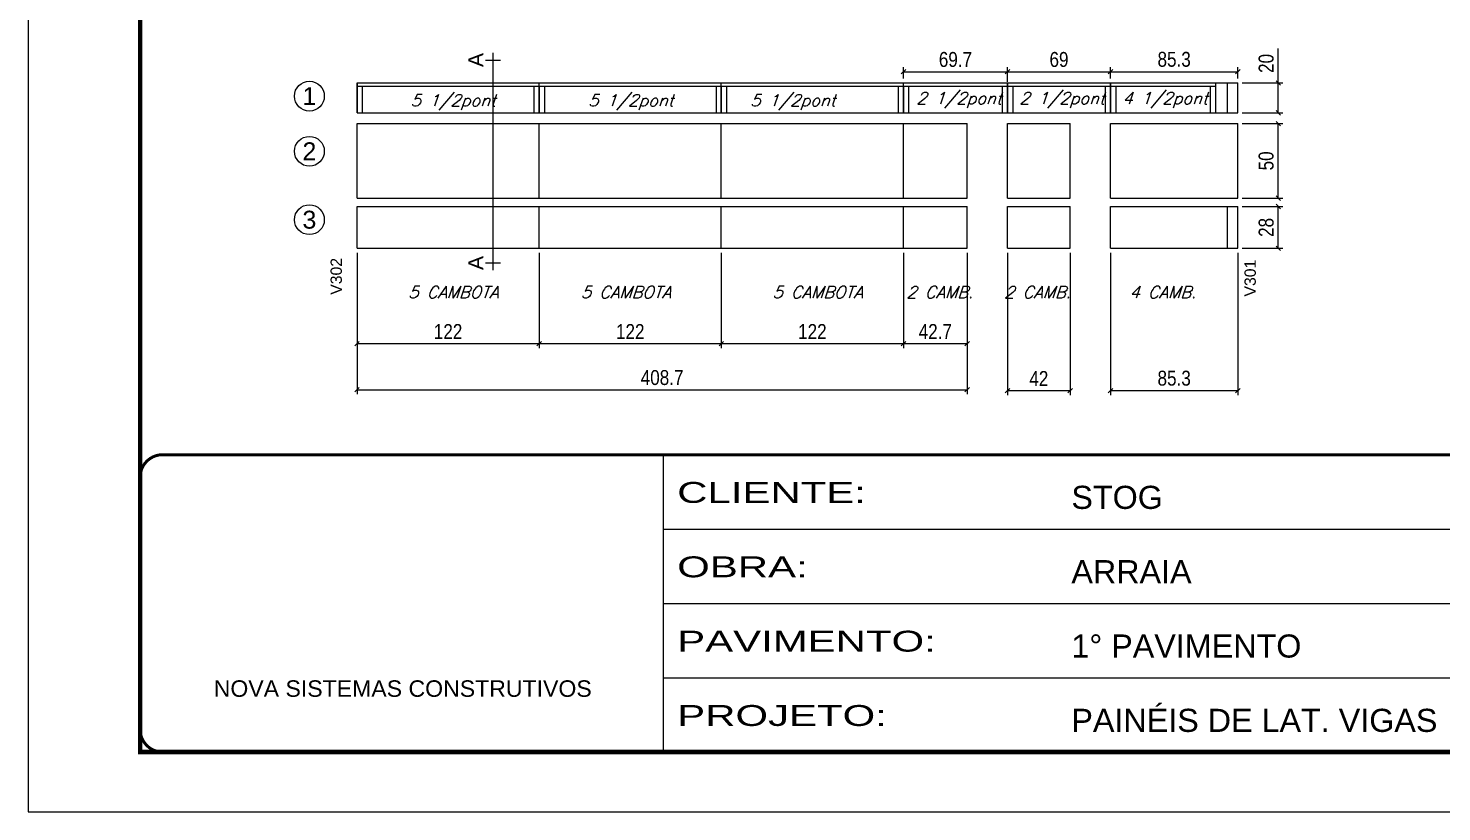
# Model space of a CAD drawing. Extents: x -3394 to 16474, y -5031 to 14397.
# Drawn here: x 9027 to 9974, y 1861 to 2386 of the extents above; entities that cross this region are included whole.
import ezdxf
from ezdxf.enums import TextEntityAlignment as Align

# ---------------------------------------------------------------- set-up
doc = ezdxf.new("R2010")
doc.units = 0
doc.linetypes.add('CONTINUO', pattern=[0])
doc.linetypes.add('DASHED', pattern=[0.75, 0.5, -0.25])
doc.layers.get('0').update_dxf_attribs({"linetype": 'CONTINUOUS'})
doc.layers.get('Defpoints').update_dxf_attribs({"linetype": 'CONTINUOUS'})
for name, color, linetype in [('COTA', 241, 'CONTINUOUS'), ('detalhes', 4, 'CONTINUOUS'), ('NOMENCLATURA', 7, 'CONTINUOUS'), ('Painéis', 200, 'CONTINUOUS'), ('SARR_2.2x7', 40, 'CONTINUOUS'), ('SARR_3.5x7', 81, 'CONTINUOUS'), ('texto', 7, 'CONTINUOUS')]:
    doc.layers.add(name, color=color, linetype=linetype)
doc.layers.add('Folhas', color=255, linetype='CONTINUOUS', lineweight=9)
doc.layers.add('SARRAFO DE PRESSAO', color=251, linetype='DASHED', lineweight=9)
doc.styles.add('ARIAL', font='arial.ttf')
doc.styles.add('COTA TECNICA', font='techl___.ttf', dxfattribs={"height": 10})
doc.styles.add('ROMANS', font='romans.shx')
doc.styles.add('Tecnologia', font='')
doc.styles.get('Tecnologia').set_extended_font_data('Forgotten Futurist')
doc.dimstyles.new('PAINEL', dxfattribs={"dimtxt": 10, "dimasz": 3, "dimexe": 3, "dimexo": 3, "dimgap": 3, "dimtad": 1, "dimdec": 1, "dimzin": 12, "dimdsep": 46, "dimtxsty": 'COTA TECNICA', "dimblk1": 'OBLIQUE', "dimblk2": 'OBLIQUE', "dimsah": 1, "dimcen": 0.9, "dimclrd": 4, "dimclre": 4, "dimclrt": 240, "dimadec": 1, "dimazin": 3, "dimtfac": 1, "dimtdec": 1, "dimtmove": 0, "dimatfit": 3, "dimfxl": 1, "dimtolj": 1, "dimtzin": 12, "dimarcsym": 0})

# ---------------------------------------------------------------- blocks, each defined once
blk = doc.blocks.new('9999999999')
at = {"color": 30, "linetype": 'CONTINUO'}
for p, q in [((98564.56, 34230.21), (98564.56, 34429.45)), ((98564.56, 34379.64), (99583.98, 34379.64)), ((98564.56, 34329.83), (99487.98, 34329.83)), ((98564.56, 34280.02), (99487.98, 34280.02))]:
    blk.add_line(p, q, dxfattribs=at)
at = {"color": 30, "linetype": 'CONTINUO', "const_width": 2}
blk.add_lwpolyline([(99583.98, 34230.21), (99583.98, 34414.45, 0.414214), (99568.98, 34429.45), (98228.98, 34429.45, 0.414214), (98213.98, 34414.45), (98213.98, 34245.21, 0.414214), (98228.98, 34230.21), (99583.98, 34230.21)], format="xyb", dxfattribs=at)
at = {"layer": 'Folhas'}
blk.add_lwpolyline([(98138.98, 34190.21), (99623.98, 34190.21), (99623.98, 35240.21), (98138.98, 35240.21)], close=True, dxfattribs=at)
at = {"layer": 'Folhas', "color": 30, "const_width": 3}
blk.add_lwpolyline([(98213.98, 34230.21), (99583.98, 34230.21), (99583.98, 35200.21), (98213.98, 35200.21)], close=True, dxfattribs=at)
at = {"color": 7, "linetype": 'Continuous', "ltscale": 5, "style": 'ARIAL'}
for s, height, p in [('STOG', 15.483, (98837.68, 34393.13)), ('ARRAIA', 15.483, (98837.68, 34343.32)), ('1° PAVIMENTO', 15.4829, (98837.68, 34293.51)), ('NOVA SISTEMAS CONSTRUTIVOS', 11.0592, (98263.19, 34267.21)), ('PAINÉIS DE LAT. VIGAS', 15.4829, (98837.68, 34243.7))]:
    blk.add_text(s, height=height, dxfattribs=at).set_placement(p)
at = {"layer": 'Folhas', "color": 7, "style": 'Tecnologia', "width": 1.5}
for s, p in [('CLIENTE:', (98573.65, 34397.17)), ('OBRA:', (98573.65, 34347.31)), ('PAVIMENTO:', (98573.65, 34297.5)), ('PROJETO:', (98573.65, 34247.69))]:
    blk.add_text(s, height=14, dxfattribs=at).set_placement(p)
blk = doc.blocks.new('_Oblique')
at = {"color": 0, "linetype": 'ByBlock', "lineweight": -2}
blk.add_line((-0.5, -0.5), (0.5, 0.5), dxfattribs=at)
blk = doc.blocks.new('*D1375')
at = {"layer": 'COTA', "color": 4, "linetype": 'ByBlock', "lineweight": -2, "transparency": 16777216}
for p, q in [((9247.41, 2235.35), (9247.41, 2171.51)), ((9369.41, 2235.35), (9369.41, 2171.51)), ((9247.41, 2174.51), (9369.41, 2174.51))]:
    blk.add_line(p, q, dxfattribs=at)
at = {"layer": 'Defpoints', "color": 0, "linetype": 'ByBlock', "transparency": 16777216}
for p in [(9247.41, 2238.35), (9369.41, 2238.35), (9369.41, 2174.51)]:
    blk.add_point(p, dxfattribs=at)
at = {"layer": 'COTA', "color": 4, "linetype": 'ByBlock', "lineweight": -2, "transparency": 16777216, "xscale": 3, "yscale": 3, "zscale": 3, "rotation": 180}
blk.add_blockref('_Oblique', (9247.41, 2174.51), dxfattribs=at)
at = {"layer": 'COTA', "color": 4, "linetype": 'ByBlock', "lineweight": -2, "transparency": 16777216, "xscale": 3, "yscale": 3, "zscale": 3}
blk.add_blockref('_Oblique', (9369.41, 2174.51), dxfattribs=at)
at = {"layer": 'COTA', "color": 240, "linetype": 'ByBlock', "transparency": 16777216, "insert": (9308.41, 2182.57), "char_height": 10, "attachment_point": 5, "style": 'COTA TECNICA'}
blk.add_mtext('\\A1;122', dxfattribs=at)
blk = doc.blocks.new('*D1376')
at = {"layer": 'COTA', "color": 4, "linetype": 'ByBlock', "lineweight": -2, "transparency": 16777216}
for p, q in [((9491.41, 2235.35), (9491.41, 2171.51)), ((9613.41, 2235.35), (9613.41, 2171.51)), ((9491.41, 2174.51), (9613.41, 2174.51))]:
    blk.add_line(p, q, dxfattribs=at)
at = {"layer": 'Defpoints', "color": 0, "linetype": 'ByBlock', "transparency": 16777216}
for p in [(9491.41, 2238.35), (9613.41, 2238.35), (9613.41, 2174.51)]:
    blk.add_point(p, dxfattribs=at)
at = {"layer": 'COTA', "color": 4, "linetype": 'ByBlock', "lineweight": -2, "transparency": 16777216, "xscale": 3, "yscale": 3, "zscale": 3, "rotation": 180}
blk.add_blockref('_Oblique', (9491.41, 2174.51), dxfattribs=at)
at = {"layer": 'COTA', "color": 4, "linetype": 'ByBlock', "lineweight": -2, "transparency": 16777216, "xscale": 3, "yscale": 3, "zscale": 3}
blk.add_blockref('_Oblique', (9613.41, 2174.51), dxfattribs=at)
at = {"layer": 'COTA', "color": 240, "linetype": 'ByBlock', "transparency": 16777216, "insert": (9552.41, 2182.57), "char_height": 10, "attachment_point": 5, "style": 'COTA TECNICA'}
blk.add_mtext('\\A1;122', dxfattribs=at)
blk = doc.blocks.new('*D1377')
at = {"layer": 'COTA', "color": 4, "lineweight": -2, "transparency": 16777216}
for p, q in [((9369.41, 2235.35), (9369.41, 2171.51)), ((9491.41, 2235.35), (9491.41, 2171.51)), ((9369.41, 2174.51), (9491.41, 2174.51))]:
    blk.add_line(p, q, dxfattribs=at)
at = {"layer": 'Defpoints', "color": 0, "transparency": 16777216}
for p in [(9369.41, 2238.35), (9491.41, 2238.35), (9491.41, 2174.51)]:
    blk.add_point(p, dxfattribs=at)
at = {"layer": 'COTA', "color": 4, "lineweight": -2, "transparency": 16777216, "xscale": 3, "yscale": 3, "zscale": 3, "rotation": 180}
blk.add_blockref('_Oblique', (9369.41, 2174.51), dxfattribs=at)
at = {"layer": 'COTA', "color": 4, "lineweight": -2, "transparency": 16777216, "xscale": 3, "yscale": 3, "zscale": 3}
blk.add_blockref('_Oblique', (9491.41, 2174.51), dxfattribs=at)
at = {"layer": 'COTA', "color": 240, "transparency": 16777216, "insert": (9430.41, 2182.57), "char_height": 10, "attachment_point": 5, "style": 'COTA TECNICA'}
blk.add_mtext('\\A1;122', dxfattribs=at)
blk = doc.blocks.new('*D1378')
at = {"layer": 'COTA', "color": 4, "lineweight": -2, "transparency": 16777216}
for p, q in [((9613.41, 2235.35), (9613.41, 2171.51)), ((9656.11, 2235.35), (9656.11, 2171.51)), ((9613.41, 2174.51), (9656.11, 2174.51))]:
    blk.add_line(p, q, dxfattribs=at)
at = {"layer": 'Defpoints', "color": 0, "transparency": 16777216}
for p in [(9613.41, 2238.35), (9656.11, 2238.35), (9656.11, 2174.51)]:
    blk.add_point(p, dxfattribs=at)
at = {"layer": 'COTA', "color": 4, "lineweight": -2, "transparency": 16777216, "xscale": 3, "yscale": 3, "zscale": 3, "rotation": 180}
blk.add_blockref('_Oblique', (9613.41, 2174.51), dxfattribs=at)
at = {"layer": 'COTA', "color": 4, "lineweight": -2, "transparency": 16777216, "xscale": 3, "yscale": 3, "zscale": 3}
blk.add_blockref('_Oblique', (9656.11, 2174.51), dxfattribs=at)
at = {"layer": 'COTA', "color": 240, "transparency": 16777216, "insert": (9634.76, 2182.58), "char_height": 10, "attachment_point": 5, "style": 'COTA TECNICA'}
blk.add_mtext('\\A1;42.7', dxfattribs=at)
blk = doc.blocks.new('*D1428')
at = {"layer": 'COTA', "color": 4, "lineweight": -2, "transparency": 16777216}
for p, q in [((9247.41, 2235.35), (9247.41, 2140.57)), ((9656.11, 2235.35), (9656.11, 2140.57)), ((9247.41, 2143.57), (9656.11, 2143.57))]:
    blk.add_line(p, q, dxfattribs=at)
at = {"layer": 'Defpoints', "color": 0, "transparency": 16777216}
for p in [(9247.41, 2238.35), (9656.11, 2238.35), (9656.11, 2143.57)]:
    blk.add_point(p, dxfattribs=at)
at = {"layer": 'COTA', "color": 4, "lineweight": -2, "transparency": 16777216, "xscale": 3, "yscale": 3, "zscale": 3, "rotation": 180}
blk.add_blockref('_Oblique', (9247.41, 2143.57), dxfattribs=at)
at = {"layer": 'COTA', "color": 4, "lineweight": -2, "transparency": 16777216, "xscale": 3, "yscale": 3, "zscale": 3}
blk.add_blockref('_Oblique', (9656.11, 2143.57), dxfattribs=at)
at = {"layer": 'COTA', "color": 240, "transparency": 16777216, "insert": (9451.76, 2151.69), "char_height": 10, "attachment_point": 5, "style": 'COTA TECNICA'}
blk.add_mtext('\\A1;408.7', dxfattribs=at)
blk = doc.blocks.new('*D1379')
at = {"layer": 'COTA', "color": 4, "lineweight": -2, "transparency": 16777216}
for p, q in [((9683.11, 2235.35), (9683.11, 2140.02)), ((9725.11, 2235.35), (9725.11, 2140.02)), ((9683.11, 2143.02), (9725.11, 2143.02))]:
    blk.add_line(p, q, dxfattribs=at)
at = {"layer": 'Defpoints', "color": 0, "transparency": 16777216}
for p in [(9683.11, 2238.35), (9725.11, 2238.35), (9725.11, 2143.02)]:
    blk.add_point(p, dxfattribs=at)
at = {"layer": 'COTA', "color": 4, "lineweight": -2, "transparency": 16777216, "xscale": 3, "yscale": 3, "zscale": 3, "rotation": 180}
blk.add_blockref('_Oblique', (9683.11, 2143.02), dxfattribs=at)
at = {"layer": 'COTA', "color": 4, "lineweight": -2, "transparency": 16777216, "xscale": 3, "yscale": 3, "zscale": 3}
blk.add_blockref('_Oblique', (9725.11, 2143.02), dxfattribs=at)
at = {"layer": 'COTA', "color": 240, "transparency": 16777216, "insert": (9704.11, 2151.1), "char_height": 10, "attachment_point": 5, "style": 'COTA TECNICA'}
blk.add_mtext('\\A1;42', dxfattribs=at)
blk = doc.blocks.new('*D1374')
at = {"layer": 'COTA', "color": 4, "lineweight": -2, "transparency": 16777216}
for p, q in [((9752.11, 2235.35), (9752.11, 2140.02)), ((9837.41, 2235.35), (9837.41, 2140.02)), ((9752.11, 2143.02), (9837.41, 2143.02))]:
    blk.add_line(p, q, dxfattribs=at)
at = {"layer": 'Defpoints', "color": 0, "transparency": 16777216}
for p in [(9752.11, 2238.35), (9837.41, 2238.35), (9837.41, 2143.02)]:
    blk.add_point(p, dxfattribs=at)
at = {"layer": 'COTA', "color": 4, "lineweight": -2, "transparency": 16777216, "xscale": 3, "yscale": 3, "zscale": 3, "rotation": 180}
blk.add_blockref('_Oblique', (9752.11, 2143.02), dxfattribs=at)
at = {"layer": 'COTA', "color": 4, "lineweight": -2, "transparency": 16777216, "xscale": 3, "yscale": 3, "zscale": 3}
blk.add_blockref('_Oblique', (9837.41, 2143.02), dxfattribs=at)
at = {"layer": 'COTA', "color": 240, "transparency": 16777216, "insert": (9794.76, 2151.26), "char_height": 10, "attachment_point": 5, "style": 'COTA TECNICA'}
blk.add_mtext('\\A1;85.3', dxfattribs=at)
blk = doc.blocks.new('*D1418')
at = {"layer": 'COTA', "color": 4, "lineweight": -2, "transparency": 16777216}
for p, q in [((9840.41, 2266.35), (9867.5, 2266.35)), ((9864.5, 2238.35), (9864.5, 2266.35)), ((9840.41, 2238.35), (9867.5, 2238.35))]:
    blk.add_line(p, q, dxfattribs=at)
at = {"layer": 'Defpoints', "color": 0, "transparency": 16777216}
for p in [(9837.41, 2266.35), (9864.5, 2266.35), (9837.41, 2238.35)]:
    blk.add_point(p, dxfattribs=at)
at = {"layer": 'COTA', "color": 4, "lineweight": -2, "transparency": 16777216, "xscale": 3, "yscale": 3, "zscale": 3}
for p, rotation in [((9864.5, 2266.35), 90), ((9864.5, 2238.35), 270)]:
    blk.add_blockref('_Oblique', p, dxfattribs=dict(at, rotation=rotation))
at = {"layer": 'COTA', "color": 240, "transparency": 16777216, "insert": (9856.41, 2252.35), "char_height": 10, "attachment_point": 5, "rotation": 90, "style": 'COTA TECNICA'}
blk.add_mtext('\\A1;28', dxfattribs=at)
blk = doc.blocks.new('*D1419')
at = {"layer": 'COTA', "color": 4, "lineweight": -2, "transparency": 16777216}
for p, q in [((9840.41, 2321.93), (9867.5, 2321.93)), ((9864.5, 2271.93), (9864.5, 2321.93)), ((9840.41, 2271.93), (9867.5, 2271.93))]:
    blk.add_line(p, q, dxfattribs=at)
at = {"layer": 'Defpoints', "color": 0, "transparency": 16777216}
for p in [(9837.41, 2321.93), (9864.5, 2321.93), (9837.41, 2271.93)]:
    blk.add_point(p, dxfattribs=at)
at = {"layer": 'COTA', "color": 4, "lineweight": -2, "transparency": 16777216, "xscale": 3, "yscale": 3, "zscale": 3}
for p, rotation in [((9864.5, 2321.93), 90), ((9864.5, 2271.93), 270)]:
    blk.add_blockref('_Oblique', p, dxfattribs=dict(at, rotation=rotation))
at = {"layer": 'COTA', "color": 240, "transparency": 16777216, "insert": (9856.39, 2296.93), "char_height": 10, "attachment_point": 5, "rotation": 90, "style": 'COTA TECNICA'}
blk.add_mtext('\\A1;50', dxfattribs=at)
blk = doc.blocks.new('*D1420')
at = {"layer": 'COTA', "color": 4, "lineweight": -2, "transparency": 16777216}
for p, q in [((9864.5, 2349.13), (9864.5, 2372.34)), ((9840.41, 2349.13), (9867.5, 2349.13)), ((9864.5, 2329.13), (9864.5, 2349.13)), ((9840.41, 2329.13), (9867.5, 2329.13))]:
    blk.add_line(p, q, dxfattribs=at)
at = {"layer": 'Defpoints', "color": 0, "transparency": 16777216}
for p in [(9837.41, 2349.13), (9864.5, 2349.13), (9837.41, 2329.13)]:
    blk.add_point(p, dxfattribs=at)
at = {"layer": 'COTA', "color": 4, "lineweight": -2, "transparency": 16777216, "xscale": 3, "yscale": 3, "zscale": 3}
for p, rotation in [((9864.5, 2349.13), 90), ((9864.5, 2329.13), 270)]:
    blk.add_blockref('_Oblique', p, dxfattribs=dict(at, rotation=rotation))
at = {"layer": 'COTA', "color": 240, "transparency": 16777216, "insert": (9856.4, 2362.24), "char_height": 10, "attachment_point": 5, "rotation": 90, "style": 'COTA TECNICA'}
blk.add_mtext('\\A1;20', dxfattribs=at)
blk = doc.blocks.new('*D1421')
at = {"layer": 'COTA', "color": 4, "lineweight": -2, "transparency": 16777216}
for p, q in [((9613.41, 2352.13), (9613.41, 2359.69)), ((9683.11, 2349.93), (9683.11, 2359.69)), ((9613.41, 2356.69), (9683.11, 2356.69))]:
    blk.add_line(p, q, dxfattribs=at)
at = {"layer": 'Defpoints', "color": 0, "transparency": 16777216}
for p in [(9613.41, 2349.13), (9683.11, 2356.69), (9683.11, 2346.93)]:
    blk.add_point(p, dxfattribs=at)
at = {"layer": 'COTA', "color": 4, "lineweight": -2, "transparency": 16777216, "xscale": 3, "yscale": 3, "zscale": 3, "rotation": 180}
blk.add_blockref('_Oblique', (9613.41, 2356.69), dxfattribs=at)
at = {"layer": 'COTA', "color": 4, "lineweight": -2, "transparency": 16777216, "xscale": 3, "yscale": 3, "zscale": 3}
blk.add_blockref('_Oblique', (9683.11, 2356.69), dxfattribs=at)
at = {"layer": 'COTA', "color": 240, "transparency": 16777216, "insert": (9648.26, 2364.82), "char_height": 10, "attachment_point": 5, "style": 'COTA TECNICA'}
blk.add_mtext('\\A1;69.7', dxfattribs=at)
blk = doc.blocks.new('*D1422')
at = {"layer": 'COTA', "color": 4, "lineweight": -2, "transparency": 16777216}
for p, q in [((9683.11, 2349.93), (9683.11, 2359.69)), ((9752.11, 2352.13), (9752.11, 2359.69)), ((9683.11, 2356.69), (9752.11, 2356.69))]:
    blk.add_line(p, q, dxfattribs=at)
at = {"layer": 'Defpoints', "color": 0, "transparency": 16777216}
for p in [(9752.11, 2356.69), (9752.11, 2349.13), (9683.11, 2346.93)]:
    blk.add_point(p, dxfattribs=at)
at = {"layer": 'COTA', "color": 4, "lineweight": -2, "transparency": 16777216, "xscale": 3, "yscale": 3, "zscale": 3, "rotation": 180}
blk.add_blockref('_Oblique', (9683.11, 2356.69), dxfattribs=at)
at = {"layer": 'COTA', "color": 4, "lineweight": -2, "transparency": 16777216, "xscale": 3, "yscale": 3, "zscale": 3}
blk.add_blockref('_Oblique', (9752.11, 2356.69), dxfattribs=at)
at = {"layer": 'COTA', "color": 240, "transparency": 16777216, "insert": (9717.61, 2364.82), "char_height": 10, "attachment_point": 5, "style": 'COTA TECNICA'}
blk.add_mtext('\\A1;69', dxfattribs=at)
blk = doc.blocks.new('*D1423')
at = {"layer": 'COTA', "color": 4, "lineweight": -2, "transparency": 16777216}
for p, q in [((9752.11, 2352.13), (9752.11, 2359.69)), ((9837.41, 2352.13), (9837.41, 2359.69)), ((9752.11, 2356.69), (9837.41, 2356.69))]:
    blk.add_line(p, q, dxfattribs=at)
at = {"layer": 'Defpoints', "color": 0, "transparency": 16777216}
for p in [(9752.11, 2349.13), (9837.41, 2356.69), (9837.41, 2349.13)]:
    blk.add_point(p, dxfattribs=at)
at = {"layer": 'COTA', "color": 4, "lineweight": -2, "transparency": 16777216, "xscale": 3, "yscale": 3, "zscale": 3, "rotation": 180}
blk.add_blockref('_Oblique', (9752.11, 2356.69), dxfattribs=at)
at = {"layer": 'COTA', "color": 4, "lineweight": -2, "transparency": 16777216, "xscale": 3, "yscale": 3, "zscale": 3}
blk.add_blockref('_Oblique', (9837.41, 2356.69), dxfattribs=at)
at = {"layer": 'COTA', "color": 240, "transparency": 16777216, "insert": (9794.76, 2364.93), "char_height": 10, "attachment_point": 5, "style": 'COTA TECNICA'}
blk.add_mtext('\\A1;85.3', dxfattribs=at)

msp = doc.modelspace()

# ---------------------------------------------------------------- linework, layer by layer
at = {"layer": 'detalhes'}
for p, q in [((9338.44, 2369.33), (9338.44, 2223.71)), ((9333.44, 2364.33), (9343.44, 2364.33)), ((9333.44, 2228.71), (9343.44, 2228.71))]:
    msp.add_line(p, q, dxfattribs=at)
at = {"layer": 'Painéis', "linetype": 'ByBlock'}
for p, q in [((9247.41, 2349.13), (9613.41, 2349.13)), ((9247.41, 2329.13), (9247.41, 2349.13)), ((9369.41, 2329.13), (9369.41, 2349.13)), ((9491.41, 2329.13), (9491.41, 2349.13)), ((9613.41, 2349.13), (9683.11, 2349.13)), ((9613.41, 2329.13), (9613.41, 2349.13)), ((9683.11, 2329.13), (9683.11, 2349.13)), ((9683.11, 2349.13), (9752.11, 2349.13)), ((9683.11, 2329.13), (9683.11, 2349.13)), ((9752.11, 2329.13), (9752.11, 2349.13)), ((9752.11, 2329.13), (9752.11, 2349.13)), ((9752.11, 2349.13), (9837.41, 2349.13)), ((9752.11, 2329.13), (9752.11, 2349.13)), ((9837.41, 2329.13), (9837.41, 2349.13)), ((9247.41, 2329.13), (9613.41, 2329.13)), ((9613.41, 2329.13), (9683.11, 2329.13)), ((9683.11, 2329.13), (9752.11, 2329.13)), ((9752.11, 2329.13), (9837.41, 2329.13)), ((9247.41, 2321.93), (9613.41, 2321.93)), ((9247.41, 2271.93), (9247.41, 2321.93)), ((9369.41, 2271.93), (9369.41, 2321.93)), ((9491.41, 2271.93), (9491.41, 2321.93)), ((9613.41, 2321.93), (9656.11, 2321.93)), ((9613.41, 2271.93), (9613.41, 2321.93)), ((9656.11, 2271.93), (9656.11, 2321.93)), ((9683.11, 2321.93), (9725.11, 2321.93)), ((9683.11, 2271.93), (9683.11, 2321.93)), ((9725.11, 2271.93), (9725.11, 2321.93)), ((9752.11, 2321.93), (9837.41, 2321.93)), ((9752.11, 2271.93), (9752.11, 2321.93)), ((9837.41, 2271.93), (9837.41, 2321.93)), ((9247.41, 2271.93), (9613.41, 2271.93)), ((9247.41, 2266.35), (9613.41, 2266.35)), ((9247.41, 2238.35), (9247.41, 2266.35)), ((9369.41, 2238.35), (9369.41, 2266.35)), ((9491.41, 2238.35), (9491.41, 2266.35)), ((9613.41, 2271.93), (9656.11, 2271.93)), ((9613.41, 2266.35), (9656.11, 2266.35)), ((9613.41, 2238.35), (9613.41, 2266.35)), ((9656.11, 2238.35), (9656.11, 2266.35)), ((9683.11, 2271.93), (9725.11, 2271.93)), ((9683.11, 2266.35), (9725.11, 2266.35)), ((9683.11, 2238.35), (9683.11, 2266.35)), ((9725.11, 2238.35), (9725.11, 2266.35)), ((9752.11, 2271.93), (9837.41, 2271.93)), ((9752.11, 2266.35), (9837.41, 2266.35)), ((9752.11, 2238.35), (9752.11, 2266.35)), ((9837.41, 2238.35), (9837.41, 2266.35)), ((9247.41, 2238.35), (9613.41, 2238.35)), ((9613.41, 2238.35), (9656.11, 2238.35)), ((9683.11, 2238.35), (9725.11, 2238.35)), ((9752.11, 2238.35), (9837.41, 2238.35))]:
    msp.add_line(p, q, dxfattribs=at)
at = {"layer": 'Painéis', "color": 1}
for centre in [(9215.51, 2340.32), (9215.51, 2303.36), (9215.51, 2257.53)]:
    msp.add_circle(centre, 10, dxfattribs=at)
at = {"layer": 'SARR_2.2x7', "linetype": 'Continuous'}
for p, q in [((9830.41, 2329.13), (9830.41, 2349.13)), ((9247.41, 2346.93), (9369.41, 2346.93)), ((9369.41, 2346.93), (9491.41, 2346.93)), ((9491.41, 2346.93), (9613.41, 2346.93)), ((9613.41, 2346.93), (9683.11, 2346.93)), ((9683.11, 2346.93), (9752.11, 2346.93)), ((9752.11, 2346.93), (9822.41, 2346.93)), ((9830.41, 2238.35), (9830.41, 2266.35))]:
    msp.add_line(p, q, dxfattribs=at)
at = {"layer": 'SARR_3.5x7'}
for p, q in [((9247.41, 2349.13), (9247.41, 2329.13)), ((9683.11, 2349.13), (9683.11, 2329.13)), ((9752.11, 2349.13), (9752.11, 2329.13)), ((9752.11, 2349.13), (9752.11, 2329.13)), ((9822.41, 2349.13), (9822.41, 2329.13)), ((9250.91, 2346.93), (9250.91, 2329.13)), ((9365.91, 2346.93), (9365.91, 2329.13)), ((9369.41, 2346.93), (9369.41, 2329.13)), ((9372.91, 2346.93), (9372.91, 2329.13)), ((9487.91, 2346.93), (9487.91, 2329.13)), ((9491.41, 2346.93), (9491.41, 2329.13)), ((9494.91, 2346.93), (9494.91, 2329.13)), ((9609.91, 2346.93), (9609.91, 2329.13)), ((9613.41, 2346.93), (9613.41, 2329.13)), ((9616.91, 2346.93), (9616.91, 2329.13)), ((9679.61, 2346.93), (9679.61, 2329.13)), ((9686.61, 2346.93), (9686.61, 2329.13)), ((9748.61, 2346.93), (9748.61, 2329.13)), ((9755.61, 2346.93), (9755.61, 2329.13)), ((9818.91, 2346.93), (9818.91, 2329.13)), ((9247.41, 2329.13), (9250.91, 2329.13)), ((9487.91, 2329.13), (9491.41, 2329.13)), ((9491.41, 2329.13), (9494.91, 2329.13)), ((9679.61, 2329.13), (9683.11, 2329.13)), ((9748.61, 2329.13), (9752.11, 2329.13)), ((9818.91, 2329.13), (9822.41, 2329.13))]:
    msp.add_line(p, q, dxfattribs=at)

# ---------------------------------------------------------------- block references
at = {"layer": 'SARRAFO DE PRESSAO', "color": 6, "linetype": 'ByBlock'}
msp.add_blockref('9999999999', (-89111.77, -32329.4), dxfattribs=at)

# ---------------------------------------------------------------- texts
at = {"layer": 'detalhes', "color": 0, "linetype": 'Continuous', "style": 'ARIAL'}
for p in [(9327.02, 2364.53), (9327.02, 2228.51)]:
    msp.add_text('A', height=10.22, rotation=90, dxfattribs=at).set_placement(p, align=Align.MIDDLE_CENTER)
at = {"layer": 'NOMENCLATURA', "linetype": 'Continuous', "style": 'ARIAL'}
for s, p in [('V302', (9237.25, 2207.21)), ('V301', (9849.43, 2206.02))]:
    msp.add_text(s, height=7.567, rotation=90, dxfattribs=at).set_placement(p)
at = {"layer": 'Painéis', "color": 255, "style": 'ARIAL'}
for s, p in [('1', (9215.51, 2340.32)), ('2', (9215.51, 2303.36)), ('3', (9215.51, 2257.53))]:
    msp.add_text(s, height=12, dxfattribs=at).set_placement(p, align=Align.MIDDLE_CENTER)
at = {"layer": 'texto', "color": 2, "char_height": 8, "attachment_point": 5, "style": 'ROMANS'}
for s, insert in [('{\\Q19;\\C256;5 1/2pont}', (9311.84, 2336.19)), ('{\\Q19;\\C256;5 1/2pont}', (9430.83, 2336.19)), ('{\\Q19;\\C256;5 1/2pont}', (9539.37, 2336.19)), ('{\\Q19;\\C256;2 1/2pont}', (9650.68, 2337.63)), ('{\\Q19;\\C256;2 1/2pont}', (9719.68, 2337.63)), ('{\\Q19;\\C256;4 1/2pont}', (9788.68, 2337.63)), ('{\\Q19;\\C256;5 CAMBOTA}', (9311.84, 2208.92)), ('{\\Q19;\\C256;5 CAMBOTA}', (9427.44, 2208.92)), ('{\\Q19;\\C256;5 CAMBOTA}', (9555.84, 2208.92)), ('{\\Q19;\\C256;2 CAMB.}', (9637.67, 2208.92)), ('{\\Q19;\\C256;2 CAMB.}', (9703.14, 2208.92)), ('{\\Q19;\\C256;4 CAMB.}', (9787.07, 2208.92))]:
    msp.add_mtext(s, dxfattribs=dict(at, insert=insert))

# ---------------------------------------------------------------- dimensions: what is measured, and where the dimension line sits
at = {"layer": 'COTA'}
for base, p1, p2, picture, middle in [((9683.11, 2356.69), (9613.41, 2349.13), (9683.11, 2346.93), '*D1421', (9648.26, 2364.82)), ((9656.11, 2143.57), (9247.41, 2238.35), (9656.11, 2238.35), '*D1428', (9451.76, 2151.69)), ((9491.41, 2174.51), (9369.41, 2238.35), (9491.41, 2238.35), '*D1377', (9430.41, 2182.57)), ((9656.11, 2174.51), (9613.41, 2238.35), (9656.11, 2238.35), '*D1378', (9634.76, 2182.58)), ((9725.11, 2143.02), (9683.11, 2238.35), (9725.11, 2238.35), '*D1379', (9704.11, 2151.1)), ((9837.41, 2143.02), (9752.11, 2238.35), (9837.41, 2238.35), '*D1374', (9794.76, 2151.26))]:
    dim = msp.add_linear_dim(base=base, p1=p1, p2=p2, dimstyle='PAINEL', dxfattribs=at)
    dim.commit()
    dim.dimension.update_dxf_attribs({"geometry": picture, "text_midpoint": middle})
for base, p1, p2, picture, middle in [((9752.11, 2356.69), (9683.11, 2346.93), (9752.11, 2349.13), '*D1422', (9717.61, 2364.82)), ((9837.41, 2356.69), (9752.11, 2349.13), (9837.41, 2349.13), '*D1423', (9794.76, 2364.93))]:
    dim = msp.add_linear_dim(base=base, p1=p1, p2=p2, dimstyle='PAINEL', override={"dimtmove": 1}, dxfattribs=at)
    dim.commit()
    dim.dimension.update_dxf_attribs({"geometry": picture, "text_midpoint": middle})
for base, p1, p2, picture, middle in [((9864.5, 2349.13), (9837.41, 2329.13), (9837.41, 2349.13), '*D1420', (9856.4, 2362.24)), ((9864.5, 2321.93), (9837.41, 2271.93), (9837.41, 2321.93), '*D1419', (9856.39, 2296.93)), ((9864.5, 2266.35), (9837.41, 2238.35), (9837.41, 2266.35), '*D1418', (9856.41, 2252.35))]:
    dim = msp.add_linear_dim(base=base, p1=p1, p2=p2, angle=90, dimstyle='PAINEL', dxfattribs=at)
    dim.commit()
    dim.dimension.update_dxf_attribs({"geometry": picture, "text_midpoint": middle})
at = {"layer": 'COTA', "linetype": 'ByBlock'}
dim = msp.add_linear_dim(base=(9369.41, 2174.51), p1=(9247.41, 2238.35), p2=(9369.41, 2238.35), dimstyle='PAINEL', dxfattribs=at)
dim.commit()
dim.dimension.update_dxf_attribs({"geometry": '*D1375', "text_midpoint": (9308.41, 2182.57)})
dim = msp.add_linear_dim(base=(9613.41, 2174.51), p1=(9491.41, 2238.35), p2=(9613.41, 2238.35), dimstyle='PAINEL', override={"dimtmove": 1}, dxfattribs=at)
dim.commit()
dim.dimension.update_dxf_attribs({"geometry": '*D1376', "text_midpoint": (9552.41, 2182.57)})

doc.saveas('drawing.dxf')
